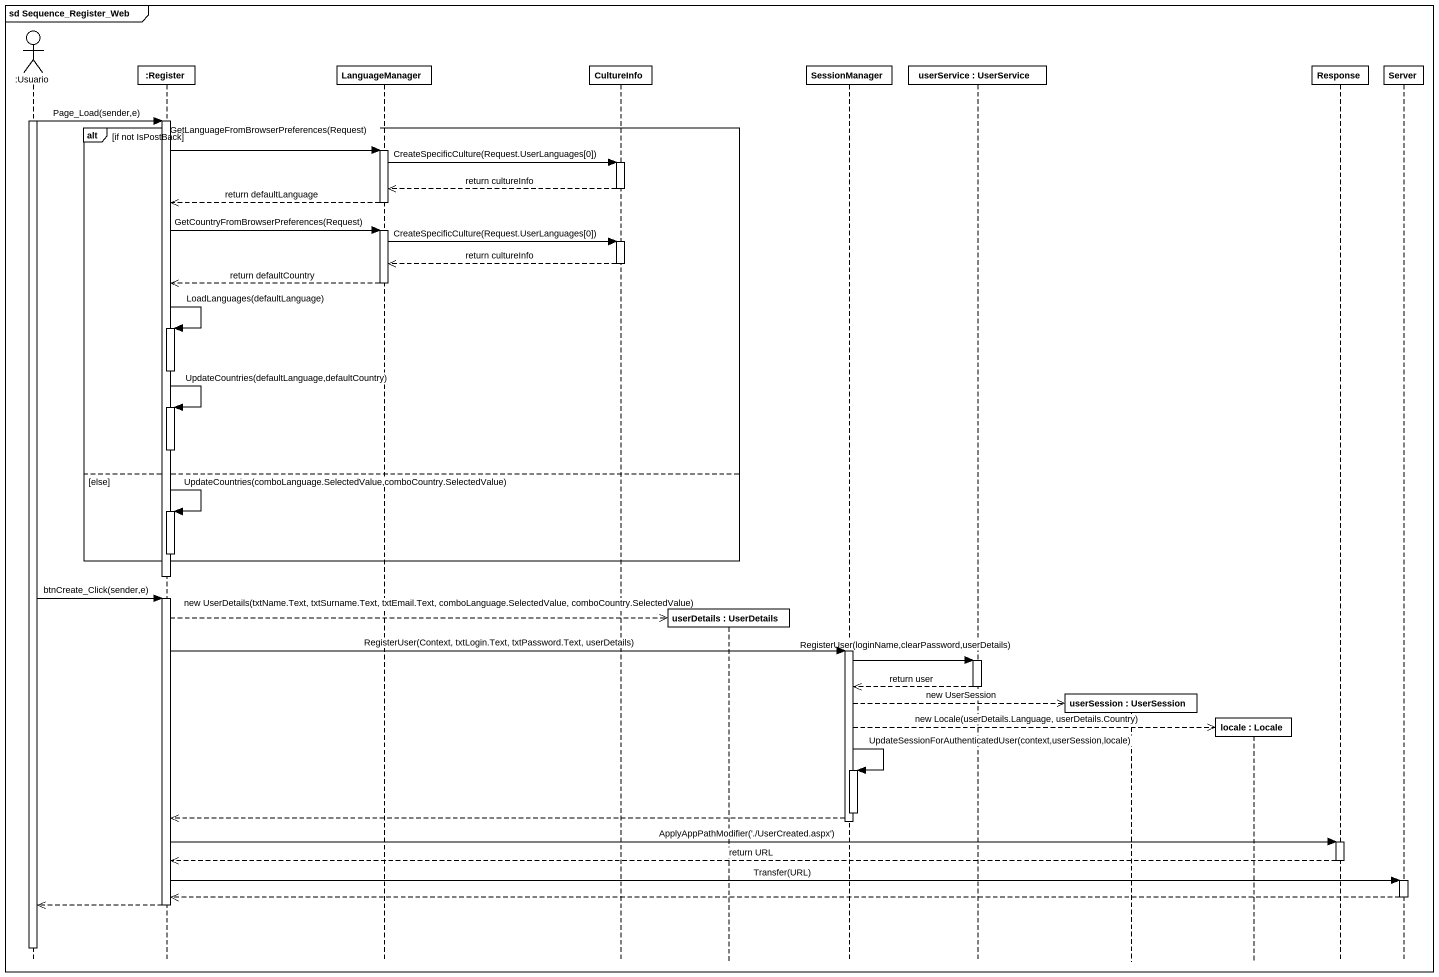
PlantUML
@startuml
mainframe sd Sequence_Register_Web
hide footbox
actor ":Usuario" as Usuario
participant ":Register" as Register
participant LanguageManager
participant CultureInfo
participant "userDetails : UserDetails" as userDetails
participant SessionManager
participant "userService : UserService" as userService
participant "userSession : UserSession" as userSession
participant "locale : Locale" as locale
participant Response
participant Server

activate Usuario
Usuario -> Register : Page_Load(sender,e)
activate Register
alt if not IsPostBack
  Register -> LanguageManager : GetLanguageFromBrowserPreferences(Request)
  activate LanguageManager
  LanguageManager -> CultureInfo : CreateSpecificCulture(Request.UserLanguages[0])
  activate CultureInfo
  CultureInfo -->> LanguageManager : return cultureInfo
  deactivate CultureInfo
  LanguageManager -->> Register : return defaultLanguage
  deactivate LanguageManager
  Register -> LanguageManager : GetCountryFromBrowserPreferences(Request)
  activate LanguageManager
  LanguageManager -> CultureInfo : CreateSpecificCulture(Request.UserLanguages[0])
  activate CultureInfo
  CultureInfo -->> LanguageManager : return cultureInfo
  deactivate CultureInfo
  LanguageManager -->> Register : return defaultCountry
  deactivate LanguageManager
  Register -> Register : LoadLanguages(defaultLanguage)
  activate Register
  deactivate Register
  Register -> Register : UpdateCountries(defaultLanguage,defaultCountry)
  activate Register
  deactivate Register
else else
  Register -> Register : UpdateCountries(comboLanguage.SelectedValue,comboCountry.SelectedValue)
  activate Register
  deactivate Register
end
deactivate Register
Usuario -> Register : btnCreate_Click(sender,e)
activate Register
Register -->> userDetails ** : new UserDetails(txtName.Text, txtSurname.Text, txtEmail.Text, comboLanguage.SelectedValue, comboCountry.SelectedValue)
Register -> SessionManager : RegisterUser(Context, txtLogin.Text, txtPassword.Text, userDetails)
activate SessionManager
SessionManager -> userService : RegisterUser(loginName,clearPassword,userDetails)
activate userService
userService -->> SessionManager : return user
deactivate userService
SessionManager -->> userSession ** : new UserSession
SessionManager -->> locale ** : new Locale(userDetails.Language, userDetails.Country)
SessionManager -> SessionManager : UpdateSessionForAuthenticatedUser(context,userSession,locale)
activate SessionManager
deactivate SessionManager
SessionManager -->> Register
deactivate SessionManager
Register -> Response : ApplyAppPathModifier('./UserCreated.aspx')
activate Response
Response -->> Register : return URL
deactivate Response
Register -> Server : Transfer(URL)
activate Server
Server -->> Register
deactivate Server
Register -->> Usuario
deactivate Register
deactivate Usuario
@enduml
